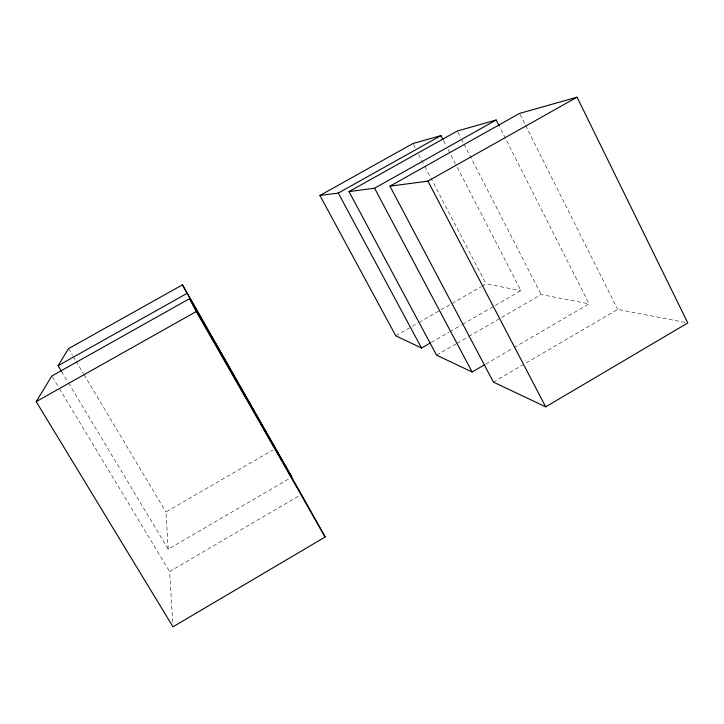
<?xml version="1.0" encoding="UTF-8"?>
<svg xmlns="http://www.w3.org/2000/svg" width="724" height="724" viewBox="0 0 724 724"><rect width="100%" height="100%" fill="white"/><g stroke="black" fill="none" stroke-linecap="round" stroke-linejoin="round"><path stroke-width="0.54" stroke-dasharray="3.62 2.71" d="M68.545 383.068L168.221 549.181L289.881 478.256M485.786 364.054L513.072 348.144M514.049 347.583L589.083 303.836L499.732 127.053M172.719 622.314L169.597 571.562L299.51 495.551M493.433 382.1L617.717 309.383L685.61 322.533M168.221 549.181L165.941 511.977L272.885 450.002M436.563 355.149L456.111 343.828M457.088 343.257L467.84 337.031M468.817 336.461L541.145 294.55L589.083 303.836M431.296 342.407L448.817 332.28M449.794 331.719L461.478 324.958M462.455 324.397L520.882 290.623L455.912 164.62M395.775 335.827L418.092 322.976M419.069 322.415L481.179 286.668M482.148 286.116L486.03 283.88L520.882 290.623M52.409 376.96L58.825 387.602M59.404 388.571L169.597 571.562M61.585 371.475L67.965 382.1M68.49 348.651L72.527 355.412M73.106 356.38L75.414 360.244M75.993 361.213L83.486 373.774M84.065 374.742L165.941 511.977M413.458 144.528L415.549 148.547M418.68 154.556L424.427 165.588M424.943 166.583L486.03 283.88M443.531 140.619L446.111 145.615M448.174 149.615L455.396 163.615M457.821 132.003L460.907 138.022M461.423 139.026L463.478 143.035M463.994 144.04L541.145 294.55M520.031 114.437L525.099 124.537M525.597 125.551L617.717 309.383"/><path stroke-width="1.09" d="M36.2 401.63L51.829 375.991L189.579 298.659L301.456 494.42L325.148 537.018L172.991 626.821L36.2 401.63L196.258 311.528L189.579 298.659M61.585 371.475L58.11 365.683L68.49 348.651L182.421 284.876L291.835 477.125L182.421 284.876M545.679 406.843L687.8 322.958L577.055 97.179L519.524 113.424L389.946 186.177L493.433 382.1L545.679 406.843L427.938 181.118L389.946 186.177M499.225 126.048L496.184 120.021L457.315 130.999L349.013 191.616L436.563 355.149L472.139 372.009L484.809 364.625M443.016 139.614L440.952 135.614L412.942 143.533L319.927 195.489L395.775 335.827L421.558 348.036L430.318 342.977M58.11 365.683L186.882 293.473M349.013 191.616L374.57 188.222L496.184 120.021M427.938 181.118L577.055 97.179M319.927 195.489L338.28 193.046L440.952 135.614M196.258 311.528L325.148 537.018M338.28 193.046L421.558 348.036M374.57 188.222L472.139 372.009"/></g></svg>
